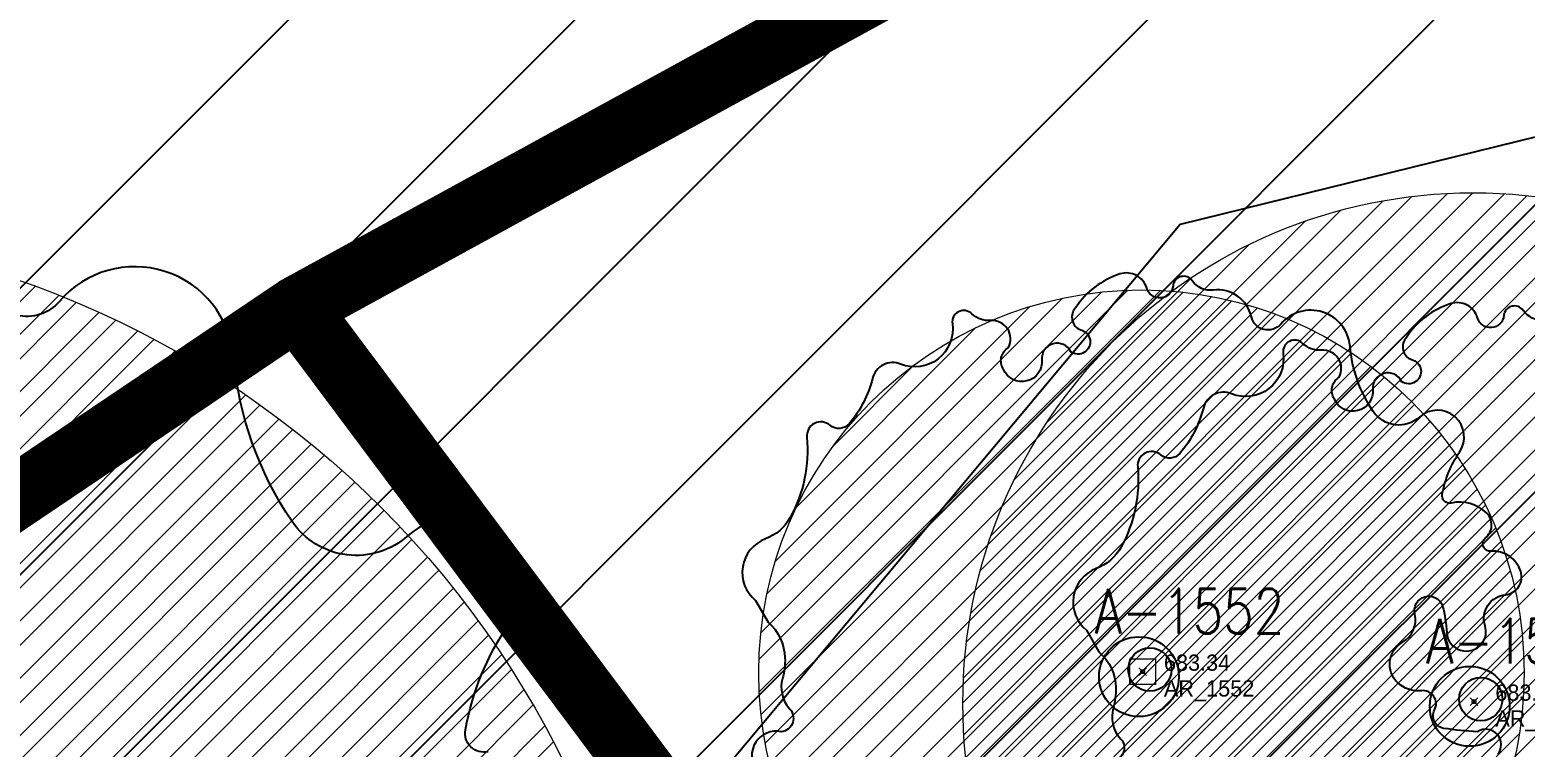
# Model space of a CAD drawing. Extents: x 350769 to 354978, y 6304672 to 6307963.
# Drawn here: x 352307.59 to 352319.31, y 6305992.53 to 6305998.15 of the extents above; entities that cross this region are included whole.
import ezdxf

# ---------------------------------------------------------------- set-up
doc = ezdxf.new("R2010")
doc.units = 0
doc.header["$PDMODE"] = 35
doc.header["$PDSIZE"] = 0.03
doc.linetypes.add('CONTINUOS', pattern=[0])
doc.linetypes.add('DASHDOT', pattern=[1, 0.5, -0.25, 0, -0.25])
doc.layers.get('0').update_dxf_attribs({"linetype": 'CONTINUOUS'})
doc.layers.get('Defpoints').update_dxf_attribs({"linetype": 'CONTINUOUS'})
for name, color, linetype in [('02_Geo ext_Acotamiento', 7, 'CONTINUOUS'), ('03_Pav ext_HCV', 34, 'CONTINUOUS'), ('03_Pav ext_Vereda HC', 42, 'CONTINUOUS'), ('03_S2_Pav ext_Borde vereda', 7, 'CONTINUOUS'), ('1-ARBOL NOMBRE', 3, 'CONTINUOUS'), ('1-ARBOL PTO', 7, 'CONTINUOUS'), ('C-TINN', 5, 'CONTINUOUS'), ('C-TOPO-MINR', 8, 'CONTINUOUS'), ('Paisajismo', 253, 'CONTINUOUS'), ('V-NODE-TEXT DIC 2012', 31, 'CONTINUOUS')]:
    doc.layers.add(name, color=color, linetype=linetype)
doc.layers.add('0_ASD_LINEA OFICIAL', color=253, linetype='DASHDOT', lineweight=20)
doc.layers.add('0_ASD_TOPOGRAFIA_ELEMENTOS', color=7, linetype='CONTINUOS', lineweight=5, true_color=0xbdbdbd)
doc.styles.add('ROMANS', font='romans.shx', dxfattribs={"width": 0.65})
doc.dimstyles.new('Principal', dxfattribs={"dimscale": 0, "dimtxt": 2, "dimasz": 2, "dimexe": 1, "dimexo": 1, "dimtad": 1, "dimrnd": 0.05, "dimzin": 1, "dimtxsty": 'ROMANS', "dimcen": 2.5, "dimclrt": 2, "dimaunit": 2, "dimadec": 0, "dimazin": 0, "dimtfac": 1, "dimtmove": 0, "dimatfit": 3, "dimfxl": 1, "dimfxlon": 1, "dimarcsym": 0})
pattern_1 = [(0, (0, 0), (0.15875, 0.3175), [0, -0.3175])]

# ---------------------------------------------------------------- blocks, each defined once
blk = doc.blocks.new('*D1072')
at = {"layer": '02_Geo ext_Acotamiento', "color": 0, "linetype": 'ByBlock', "lineweight": -2, "transparency": 16777216}
blk.add_line((352269.2156888531, 6305992.10758937), (352264.77282864, 6305994.594769013), dxfattribs=at)
at = {"layer": '02_Geo ext_Acotamiento', "color": 0, "linetype": 'ByBlock', "transparency": 16777216}
blk.add_solid([(352264.8542420492, 6305994.740198153), (352264.6914152307, 6305994.449339874), (352263.900253803, 6305995.083249466)], dxfattribs=at)
at = {"layer": 'Defpoints', "color": 0, "linetype": 'ByBlock', "transparency": 16777216}
for p in [(352263.900253803, 6305995.083249466), (352321.2271941574, 6305962.990770249)]:
    blk.add_point(p, dxfattribs=at)
at = {"layer": '02_Geo ext_Acotamiento', "color": 2, "linetype": 'ByBlock', "transparency": 16777216, "insert": (352267.9819915569, 6305993.838529853), "char_height": 1, "attachment_point": 5, "rotation": 330.75924495696665, "style": 'ROMANS'}
blk.add_mtext('R65,70', dxfattribs=at)
blk = doc.blocks.new('A$C27410629')
at = {"true_color": 0x136734, "transparency": 33554559}
h = blk.add_hatch(dxfattribs=at)
h.set_pattern_fill('ANSI31', color=116, scale=0.5)
h.set_pattern_definition([(45, (-8759.562515186517, -519.1035735587502), (-1.122532015133644, 1.122532015133644), [])])
h.paths.add_polyline_path([(137.5068959888558, 1252.464406617455, 0.1176268807227723), (109.8147584422568, 1254.193915082657, 0.06692451075002814), (94.44469839795602, 1249.334472017372, 0.3153492887079504), (64.30173641118381, 1196.270282113329, 0.02268268711599586), (65.7292635223912, 1185.310127003227), (112.3603922077091, 1218.953454515778), (153.4782689701005, 1161.962272479494), (172.1053089193083, 1139.480769404351), (187.9579650288579, 1141.807885415954), (193.565073162812, 1120.465553675225), (224.197974734232, 1050.129297271156), (250.6203797236194, 989.4787086543838), (268.1526288855184, 972.7353945672494, 7.254700715645028e-06), (291.4898137452492, 983.2987389690225), (238.1945199318034, 1105.633967029937), (205.2934048173047, 1181.112163638985), (177.0531538182076, 1197.651557407602)])
blk = doc.blocks.new('*D1276')
at = {"layer": '02_Geo ext_Acotamiento', "color": 0, "lineweight": -2, "transparency": 16777216}
blk.add_line((352259.0331284218, 6305993.121287911), (352254.4508575727, 6305995.341167032), dxfattribs=at)
at = {"layer": '02_Geo ext_Acotamiento', "color": 0, "transparency": 16777216}
blk.add_solid([(352254.523521374, 6305995.491159531), (352254.3781937719, 6305995.191174532), (352253.5509025776, 6305995.777149837)], dxfattribs=at)
at = {"layer": 'Defpoints', "color": 0, "transparency": 16777216}
for p in [(352253.5509025776, 6305995.777149837), (352321.2207752005, 6305962.994509473)]:
    blk.add_point(p, dxfattribs=at)
at = {"layer": '02_Geo ext_Acotamiento', "color": 2, "transparency": 16777216, "insert": (352257.6991516962, 6305994.776180677), "char_height": 1, "attachment_point": 5, "rotation": 334.15215215420636, "style": 'ROMANS'}
blk.add_mtext('R75,20', dxfattribs=at)
blk = doc.blocks.new('*D1277')
at = {"layer": '02_Geo ext_Acotamiento', "color": 0, "lineweight": -2, "transparency": 16777216}
blk.add_line((352278.9708244335, 6305989.921000201), (352274.6770308991, 6305992.657495502), dxfattribs=at)
at = {"layer": '02_Geo ext_Acotamiento', "color": 0, "transparency": 16777216}
blk.add_solid([(352274.7666052138, 6305992.798045209), (352274.5874565849, 6305992.516945796), (352273.8337326604, 6305993.194941388)], dxfattribs=at)
at = {"layer": 'Defpoints', "color": 0, "transparency": 16777216}
for p in [(352273.8337326604, 6305993.194941388), (352321.2207752098, 6305962.994509468)]:
    blk.add_point(p, dxfattribs=at)
at = {"layer": '02_Geo ext_Acotamiento', "color": 2, "transparency": 16777216, "insert": (352277.8378452444, 6305991.719477926), "char_height": 1, "attachment_point": 5, "rotation": 327.4900620995161, "style": 'ROMANS'}
blk.add_mtext('R56,20', dxfattribs=at)
blk = doc.blocks.new('1.0 - LO RECABARREN LOTEO PARQUE - VEGETACION EXISTENTE ETAPA MUNICIPAL__2024')
at = {"layer": 'Paisajismo'}
for points in [[(352311.1792704114, 6305992.498133123, -0.5406678664223364), (352310.9992635247, 6305992.670360823, -0.1041829534316712), (352311.3414304455, 6305993.499381475, 0.8865416087823877), (352310.5510843958, 6305994.191439014, -0.4543477162668304), (352309.6408505817, 6305994.302542586, -0.1277218174663274), (352309.1821966975, 6305995.589546114, 0.6645801817689291), (352307.8172323827, 6305996.025893251, -0.6170445899004038), (352307.2369693881, 6305996.169131506, 0.3858694307195007)], [(352313.4754324959, 6305992.65423968, 0.6955138808254504), (352313.283210604, 6305992.35515744, -0.2255392695261671)], [(352319.0934956794, 6305992.479031318, 0.8459007909094233), (352318.9331642098, 6305992.654819772, -0.02745243548026231), (352318.6703918175, 6305992.681081678, -0.5119379484649169), (352318.597382027, 6305992.824815027, 0.596256859583382), (352318.4941642705, 6305992.976008821, -0.2187177468460145), (352318.3075611474, 6305993.039323988, -0.5045528366389146), (352318.3461401518, 6305993.355181878, 0.3334319147407092), (352318.4421535883, 6305993.574631671, -0.9602014126133943), (352318.6602935292, 6305993.639202207, -0.04844612515806811), (352318.6922460248, 6305993.431640627, 0.6912746304000336), (352318.9682201195, 6305993.344703658, 0.2494638868365608), (352318.9930845237, 6305993.483443025, -0.4778354515831), (352319.1532893713, 6305993.728018614, 0.4744669162122206), (352319.2733419592, 6305993.90911832, 0.3503970268230338), (352319.0379361136, 6305994.068827105, -0.7342361487065922), (352318.995970108, 6305994.173267433, 0.4464999196021542), (352319.0047146778, 6305994.368678423, 0.2563064467709742), (352318.7283242421, 6305994.446311604, -0.5406678664223364), (352318.6567646436, 6305994.51477868, -0.1041829534316712), (352318.7927890363, 6305994.844345986, 0.8865416087823877), (352318.4785963575, 6305995.119465236, -0.4543477162668304), (352318.1167437228, 6305995.163633141, -0.1277218174663274), (352317.9344113222, 6305995.675266097, 0.6645801817689291), (352317.3917859814, 6305995.848730716, -0.6170445899004038), (352317.1611093243, 6305995.905673382, 0.3858694307195007), (352316.8626204907, 6305996.114825081, -0.2771674087304286), (352316.6979547658, 6305996.18745862, 0.6946149022919148), (352316.5469108287, 6305996.147597809, -0.8266017702726247), (352316.3408441726, 6305996.128851959, 0.4228837804392593), (352316.1312977028, 6305996.240791447, 0.1717680331395376), (352315.7836315787, 6305995.976637423, 0.5309331623980181), (352315.8236755251, 6305995.801998608, -1.218169247984725), (352315.7459137533, 6305995.630573786, 0.8343303741564642), (352315.5194412965, 6305995.56884842, -0.8521783861566744), (352315.2182329561, 6305995.493467063, -0.4254185961195224), (352315.2565905047, 6305995.664567967, 0.5918431344303124), (352315.1167895356, 6305995.875948736, -0.2182401514369128), (352314.9699093612, 6305995.929133667, 0.7173661333998489), (352314.8172000602, 6305995.852057702, -0.5781130057951823), (352314.4111929892, 6305995.534572019, 0.455114675384683), (352314.1916529266, 6305995.423189155, -0.1156325677754268), (352314.0078330496, 6305995.06779342, -0.4131706264212049), (352313.8580381358, 6305995.055843974, 0.6723122281853189), (352313.6765550713, 6305994.961410783, -0.1500923615976875), (352313.5458377943, 6305994.333249189, -0.1782991698656411), (352313.35172721, 6305994.164785972, 0.5797560862021608), (352313.274891622, 6305993.68286378), (352313.3725200132, 6305993.512676061, -0.2101937830600406), (352313.5050400003, 6305993.233078174, -0.07462556969435563), (352313.4854022515, 6305993.071205348, 0.2444373572310269), (352313.5344850176, 6305992.8406659, -0.6590784775172888), (352313.4754324959, 6305992.65423968, 0.6955138808254504)], [(352319.4559648543, 6305995.882440231, -0.2771674087304286), (352319.2912991294, 6305995.95507377, 0.6946149022919148), (352319.1402551923, 6305995.915212959, -0.8266017702726247), (352318.9341885362, 6305995.896467108, 0.4228837804392593), (352318.7246420665, 6305996.008406597, 0.1717680331395376), (352318.3769759423, 6305995.744252573, 0.5309331623980181), (352318.4170198887, 6305995.569613758, -1.218169247984725), (352318.3392581169, 6305995.398188936, 0.8343303741564642), (352318.1127856601, 6305995.33646357, -0.8521783861566744), (352317.8115773197, 6305995.261082212, -0.4254185961195224), (352317.8499348683, 6305995.432183117, 0.5918431344303124), (352317.7101338992, 6305995.643563886, -0.2182401514369128), (352317.5632537248, 6305995.696748816, 0.7173661333998489), (352317.4105444238, 6305995.619672852, -0.5781130057951823), (352317.0045373528, 6305995.302187169, 0.455114675384683), (352316.7849972902, 6305995.190804305, -0.1156325677754268), (352316.6011774132, 6305994.835408569, -0.4131706264212049), (352316.4513824994, 6305994.823459123, 0.6723122281853189), (352316.2698994349, 6305994.729025933, -0.1500923615976875), (352316.1391821579, 6305994.100864339, -0.1782991698656411), (352315.9450715737, 6305993.932401122, 0.5797560862021608), (352315.8682359856, 6305993.45047893), (352315.9658643768, 6305993.280291211, -0.2101937830600406), (352316.0983843639, 6305993.000693324, -0.07462556969435563), (352316.0787466151, 6305992.838820498, 0.2444373572310269), (352316.1278293812, 6305992.60828105, -0.6590784775172888), (352316.0687768595, 6305992.421854829, 0.6955138808254504)]]:
    blk.add_lwpolyline(points, format="xyb", dxfattribs=at)
for centre, radius in [((352316.2796738318, 6305993.085445924), 0.3128595907185197), ((352316.3657323155, 6305993.1422631), 0.1698161698319556), ((352318.8730181954, 6305992.853061073), 0.3128595907185197), ((352318.9590766791, 6305992.90987825), 0.1698161698319556)]:
    blk.add_circle(centre, radius, dxfattribs=at)
blk = doc.blocks.new('TOPOGRAFIA')
at = {"layer": '0_ASD_TOPOGRAFIA_ELEMENTOS', "true_color": 0xf26507}
h = blk.add_hatch(dxfattribs=at)
h.set_pattern_fill('ANSI31', color=30, scale=0.1)
h.set_pattern_definition([(45, (384016.1251311027, 6301253.124824787), (-0.2245064030267289, 0.2245064030267289), [])])
edge = h.paths.add_edge_path()
edge.add_arc((390318.8993484437, 6302992.877001101), 4, 0, 360)
h = blk.add_hatch(dxfattribs=at)
h.set_pattern_fill('ANSI31', color=30, scale=0.1)
h.set_pattern_definition([(45, (384002.2654477698, 6301249.352823687), (-0.2245064030267289, 0.2245064030267289), [])])
edge = h.paths.add_edge_path()
edge.add_arc((390305.0396651108, 6302989.105), 7.5, 0, 360)
h = blk.add_hatch(dxfattribs=at)
h.set_pattern_fill('ANSI31', color=30, scale=0.1)
h.set_pattern_definition([(45, (384013.5253873898, 6301253.363369703), (-0.2245064030267289, 0.2245064030267289), [])])
edge = h.paths.add_edge_path()
edge.add_arc((390316.2996047307, 6302993.115546017), 3, 0, 360)
at = {"layer": '0_ASD_LINEA OFICIAL', "ltscale": 8, "const_width": 0.5}
blk.add_lwpolyline([(390427.742220837, 6302814.067302241), (390462.175169294, 6302752.281984893), (390383.0708512056, 6302730.60460566), (390309.799280958, 6302723.34933251), (390311.3694829855, 6302703.307175558), (390386.7450058985, 6302710.87060822), (390472.1157813581, 6302734.447625814), (390495.6666031898, 6302745.107885282), (390523.3047577998, 6302756.108814369), (390473.7988608223, 6302802.290811195, -0.151018922054954), (390428.284824325, 6302881.718520356), (390391.7076271252, 6302986.357196383, -0.03536723877870568), (390370.1826827545, 6302995.883561216, 0.281090384313248), (390309.6791110245, 6302995.975573557), (390362.1061406052, 6302925.87386779), (390362.1051407481, 6302925.873120026), (390363.124082257, 6302924.510663705, -0.03343587294185583), (390384.9297867847, 6302890.883640137), (390427.742220837, 6302814.067302241)], format="xyb", dxfattribs=at)
blk.add_lwpolyline([(390427.742220837, 6302814.067302241), (390462.175169294, 6302752.281984893), (390383.0708512056, 6302730.60460566), (390309.799280958, 6302723.34933251), (390311.3694829855, 6302703.307175558), (390386.7450058985, 6302710.87060822), (390472.1157813581, 6302734.447625814), (390495.6666031898, 6302745.107885282), (390523.3047577998, 6302756.108814369), (390473.7988608223, 6302802.290811195, -0.151018922054954), (390428.284824325, 6302881.718520356), (390391.7076271252, 6302986.357196383, -0.03536723877870568), (390370.1826827545, 6302995.883561216, 0.281090384313248), (390309.6791110245, 6302995.975573557), (390362.1061406052, 6302925.87386779), (390362.1051407481, 6302925.873120026), (390363.124082257, 6302924.510663705, -0.03343587294185583), (390384.9297867847, 6302890.883640137), (390427.742220837, 6302814.067302241)], format="xyb", dxfattribs=at)
blk.add_lwpolyline([(390300.6404766534, 6302880.138905664), (390362.1061406052, 6302925.87386779), (390309.6791110245, 6302995.975573557, 0.09256591844796463), (390293.8108981676, 6302981.742677435, -0.3964153860767294), (390284.2829851062, 6302954.556046659, 0.01425666658648552), (390284.8175285188, 6302952.058129574, -0.003133779082381591)], format="xyb", close=True, dxfattribs=at)
blk.add_lwpolyline([(390300.6404766534, 6302880.138905664), (390362.1061406052, 6302925.87386779), (390309.6791110245, 6302995.975573557, 0.09256591844796463), (390293.8108981676, 6302981.742677435, -0.3964153860767294), (390284.2829851062, 6302954.556046659, 0.01425666658648552), (390284.8175285188, 6302952.058129574, -0.003133779082381591)], format="xyb", close=True, dxfattribs=at)
at = {"layer": '0_ASD_TOPOGRAFIA_ELEMENTOS', "color": 30, "true_color": 0xf26507}
for centre, radius in [((390318.8993484437, 6302992.877001101), 4), ((390305.0396651108, 6302989.105, 683.82), 7.5), ((390316.2996047307, 6302993.115546017), 3)]:
    blk.add_circle(centre, radius, dxfattribs=at)
at = {"layer": '1-ARBOL PTO', "color": 9, "lineweight": 0, "true_color": 0xbdbdbd}
for p in [(390316.309, 6302993.125), (390318.907, 6302992.89)]:
    blk.add_point(p, dxfattribs=at)
at = {"layer": 'C-TINN', "color": 9, "linetype": 'Continuous', "lineweight": 0, "true_color": 0xbdbdbd, "elevation": 683.34}
blk.add_lwpolyline([(390316.209, 6302993.025), (390316.209, 6302993.225), (390316.409, 6302993.225), (390316.409, 6302993.025), (390316.209, 6302993.025)], dxfattribs=at)
at = {"layer": 'C-TINN', "color": 9, "linetype": 'Continuous', "lineweight": 0, "true_color": 0xbdbdbd}
blk.add_point((390316.309, 6302993.125, 683.34), dxfattribs=at)
at = {"layer": 'C-TOPO-MINR', "color": 9, "linetype": 'Continuous', "lineweight": -3, "true_color": 0xbdbdbd, "elevation": 683.5}
blk.add_lwpolyline([(390347.0693362832, 6303003.688566372), (390331.9722034384, 6302999.904954155), (390330.3042582782, 6302999.646933774), (390327.0221743772, 6302999.194096086), (390316.6034329897, 6302996.627405498), (390312.55, 6302991.785), (390304.9812173913, 6302985.413173913), (390295.1478878505, 6302984.28182243)], dxfattribs=at)
at = {"layer": 'V-NODE-TEXT DIC 2012', "color": 9, "lineweight": 0, "true_color": 0xbdbdbd}
for p in [(390316.309, 6302993.125), (390318.907, 6302992.89)]:
    blk.add_point(p, dxfattribs=at)
at = {"layer": '1-ARBOL NOMBRE', "color": 9, "lineweight": 0, "true_color": 0xbdbdbd, "style": 'ROMANS', "width": 0.8}
for s, p in [('A-1552', (390315.9320668353, 6302993.425000003)), ('A-1551', (390318.5300668353, 6302993.190000002))]:
    blk.add_text(s, height=0.35, dxfattribs=at).set_placement(p)
at = {"layer": 'V-NODE-TEXT DIC 2012', "color": 9, "lineweight": 0, "true_color": 0xbdbdbd}
for s, p in [('683.34', (390316.4757893219, 6302993.132210677)), ('AR_1552', (390316.4757893219, 6302992.930210678)), ('683.42', (390319.0737893219, 6302992.897210677)), ('AR_1551', (390319.0737893219, 6302992.695210678))]:
    blk.add_text(s, height=0.127, dxfattribs=at).set_placement(p)
blk = doc.blocks.new('*D5099')
at = {"layer": '02_Geo ext_Acotamiento', "color": 0, "lineweight": -2, "transparency": 16777216}
blk.add_line((352297.7560128351, 6306011.046533545), (352294.614327257, 6306014.733620347), dxfattribs=at)
at = {"layer": '02_Geo ext_Acotamiento', "color": 0, "transparency": 16777216}
blk.add_solid([(352294.7411869653, 6306014.841714714), (352294.4874675488, 6306014.625525979), (352293.9657610529, 6306015.494778594)], dxfattribs=at)
at = {"layer": 'Defpoints', "color": 0, "transparency": 16777216}
for p in [(352293.9657610529, 6306015.494778594), (352314.6018932038, 6305991.276183643)]:
    blk.add_point(p, dxfattribs=at)
at = {"layer": '02_Geo ext_Acotamiento', "color": 2, "transparency": 16777216, "insert": (352297.2003854872, 6306013.098226072), "char_height": 1, "attachment_point": 5, "rotation": 310.4335868410931, "style": 'ROMANS'}
blk.add_mtext('R31,80', dxfattribs=at)

msp = doc.modelspace()

# ---------------------------------------------------------------- hatches: boundary and pattern name
at = {"layer": '03_Pav ext_HCV'}
h = msp.add_hatch(dxfattribs=at)
h.set_pattern_fill('SWAMP', color=256, scale=0.025, angle=-5.87842838446813e-10, style=0)
h.set_pattern_definition([(359.9999999994121, (0, 0), (0.3175000000056422, 0.5499261309017425), [0.079375, -0.555625]), (90, (0.0396875, -4.072298054325074e-13), (-0.3174999999943578, 0.5499261309082575), [0.0396875, -1.06016476181]), (90, (0.049609375, -5.089262344881718e-13), (-0.3174999999943578, 0.5499261309082575), [0.03175, -1.06810226181]), (90, (0.029765625, -3.05311331771918e-13), (-0.3174999999943578, 0.5499261309082575), [0.03175, -1.06810226181]), (59.99999999941215, (0.05953125000000001, -6.108447081487611e-13), (-0.3174999995629745, 0.5499261311573168), [0.0254, -0.6096]), (119.9999999994121, (0.01984375, -2.036149027162537e-13), (-0.6349999995686166, 2.555744082988348e-10), [0.02539999999999999, -0.6095999999999997])])
edge = h.paths.add_edge_path()
edge.add_arc((352322.619927122, 6305957.952454516), 80.08939411852869, 61.47306009504361, 125.474074679176)
edge.add_arc((352321.2207757978, 6305962.994508756), 75.19250834106197, 126.8356006899431, 131.1207315314658)
edge.add_arc((352321.2207751991, 6305962.99450948), 75.19250740217743, 131.1207315504124, 162.7233444990002)
edge.add_arc((352299.0098645174, 6305969.946323255), 51.91913778424347, 162.769511835717, 181.5472097706088)
edge.add_line((352247.1096555825, 6305968.544474194), (352254.11489188, 6305968.473110226))
edge.add_arc((352299.0099400221, 6305969.94632122), 44.91921301972378, 162.4640258048755, 181.8794610623626, ccw=False)
edge.add_arc((352321.2207752036, 6305962.994509478), 68.1925074070583, 131.120731549531, 162.5173611113209, ccw=False)
edge.add_arc((352279.6623574644, 6306010.599035608), 4.99999999511551, 112.33172781377209, 131.1207315448529, ccw=False)
edge.add_line((352277.762515263, 6306015.224032857), (352283.6096528716, 6306017.625902134))
edge.add_arc((352283.8376339361, 6306017.070902464), 0.5999999996039481, -36.06801098736048, 112.3317278488226, ccw=False)
edge.add_line((352284.3226251645, 6306016.717655372), (352280.5182882363, 6306011.50930614))
edge.add_arc((352276.4806811295, 6306014.458497359), 4.999999999650124, 311.0019859931714, 323.8544696634246, ccw=False)
edge.add_arc((352321.2207752049, 6305962.994509477), 63.19250740856091, 131.0019859967045, 162.3975793612382)
edge.add_line((352260.9870741788, 6305982.104565816), (352259.4697379309, 6305977.322016968))
edge.add_arc((352329.3286668259, 6305955.158210923), 73.29054676273348, 162.3975793614011, 169.5581932157914)
edge.add_line((352257.2518488735, 6305968.441153317), (352264.3677510897, 6305968.368661969))
edge.add_arc((352329.328666818, 6305955.158210922), 66.2905467553442, 162.3975793610692, 168.5050789161063, ccw=False)
edge.add_line((352266.1419831768, 6305975.205145839), (352267.6593194248, 6305979.987694686))
edge.add_arc((352321.2207752089, 6305962.994509473), 56.19250741357776, 131.6981191326176, 162.3975793608672, ccw=False)
edge.add_arc((352256.6228667465, 6306039.255840346), 43.79092323785886, 308.4295388356934, 322.1572298501613)
edge.add_arc((352311.1196399244, 6305997.456961951), 24.89213509479481, 133.5611589344882, 143.1358287319911, ccw=False)
edge.add_arc((352314.6003614612, 6305991.279121158), 31.81485186321546, 104.643980751415, 130.4349182121786, ccw=False)
edge.add_arc((352322.6190903757, 6305957.949121572), 66.09274697598896, 63.24960656592111, 104.0648960359133, ccw=False)
edge.add_arc((352351.0173937814, 6306014.289436486), 3.000000000966762, 23.066713618244307, 63.2489537663007, ccw=False)
edge.add_line((352353.7775416014, 6306015.464844507), (352355.0256382796, 6306012.534005799))
edge.add_arc((352357.7857860881, 6306013.709413815), 2.999999988096044, 203.0667136067317, 239.1495079688138)
edge.add_line((352356.2473872155, 6306011.133888852), (352356.61527247, 6306010.904603812))
edge.add_arc((352584.9094736061, 6306378.55831641), 432.7672522953011, 238.1618283223467, 245.3281581197215)
edge.add_arc((352405.5157971045, 6305988.023042744), 2.999999999582114, 245.3281581182463, 280.552718719417)
edge.add_line((352406.0652175725, 6305985.073782303), (352409.3647523095, 6305985.688455695))
edge.add_arc((352409.9141727776, 6305982.739195254), 3.000000000501907, 66.0688925393651, 100.55271871615957, ccw=False)
edge.add_arc((352454.232007788, 6306082.601662854), 106.254670083535, 246.0688925455862, 268.0212033039081)
edge.add_arc((352451.0203387033, 6305990.059486728), 13.65678896145234, 268.0812174210845, 272.7008197288796)
edge.add_arc((352446.0283097071, 6306093.28206499), 116.9999999781904, 272.7608379982536, 279.7374951372363)
edge.add_arc((352596.0415865867, 6305224.025225505), 765.1063098174097, 98.36767084347122, 99.79971047001652, ccw=False)
edge.add_arc((352463.4927121162, 6306123.845761899), 144.4245562750382, 278.4436931224526, 283.1729189080482)
edge.add_arc((352463.4927114095, 6306123.845764496), 144.4245589651982, 283.1729189461994, 283.6462633768381)
edge.add_line((352497.5663418849, 6305983.498192595), (352495.9099347821, 6305990.600186132))
edge.add_line((352495.9099347821, 6305990.600186132), (352492.9982529592, 6305990.597078585))
edge.add_arc((352492.997149095, 6305991.19707757), 0.5999999999169152, 117.2317257187984, 270.1054113283246, ccw=False)
edge.add_line((352492.7225948891, 6305991.73057545), (352495.3422021209, 6305993.034390673))
edge.add_line((352495.3422021209, 6305993.034390673), (352493.6820656086, 6306000.152374386))
edge.add_arc((352516.413915744, 6305900.00095254), 102.6988038310602, 102.7880341013109, 109.8631656702423)
edge.add_arc((352446.0283097106, 6306093.282064974), 102.9999999628794, 275.4077953889236, 290.1557928994871, ccw=False)
edge.add_line((352455.7354173818, 6305990.740502411), (352459.2428169689, 6305990.830949344))
edge.add_line((352459.2428169689, 6305990.830949344), (352455.7354173818, 6305990.740502411))
edge.add_arc((352446.0283097163, 6306093.282064981), 102.9999999688386, 272.77670023942414, 275.4077953854228, ccw=False)
edge.add_arc((352454.2320077872, 6306082.601662847), 92.2546700768757, 261.64112423867033, 268.00350096024573, ccw=False)
edge.add_line((352440.8206754049, 6305991.327020614), (352444.24992591, 6305990.587070875))
edge.add_line((352444.24992591, 6305990.587070875), (352440.8206754049, 6305991.327020614))
edge.add_arc((352454.2320077868, 6306082.601662848), 92.25467007774816, 245.5772461335216, 261.641124238969, ccw=False)
edge.add_line((352416.0878331155, 6305998.601983743), (352416.6023085983, 6305998.041795899))
edge.add_line((352416.6023085983, 6305998.041795899), (352413.0038271977, 6305999.99411206))
edge.add_arc((352584.9094735776, 6306378.558316335), 415.767252216234, 237.3938080027654, 245.5772461332602, ccw=False)
at = {"layer": '03_Pav ext_Vereda HC'}
h = msp.add_hatch(dxfattribs=at)
h.set_pattern_fill('DOTS', color=256, scale=0.2, style=0)
h.set_pattern_definition(pattern_1)
h.paths.add_polyline_path([(352461.265296371, 6305996.923199476, -0.006361697274306652), (352458.5671843474, 6305996.559426215), (352458.8039589947, 6305994.573484398, 0.006373756063405232), (352461.5577246899, 6305994.944693554, 0.02254195958938864), (352495.2202422092, 6306001.482094497), (352495.3501705392, 6306000.925015167), (352499.2401742685, 6306001.85691995), (352499.1038702787, 6306002.441335492, 0.01837896598131039), (352525.9458107713, 6306010.280892), (352525.2850116004, 6306012.168839185, -0.04355006323617334)])
h.paths.add_polyline_path([(352444.877366273, 6305995.775925941), (352444.6389070644, 6305993.777767145, 0.01650058402313723), (352451.8286896291, 6305993.950240446), (352451.5914561742, 6305995.9400305, -0.01569666753639558)])
h.paths.add_polyline_path([(352418.7261703826, 6306002.697098588), (352417.8951709915, 6306000.876147664, 0.0775292981522187), (352437.6729332349, 6305994.479099461), (352437.9101192286, 6305996.466589406, -0.0775304526635592)])
h.paths.add_polyline_path([(352399.5545656244, 6306012.637413958, -0.01784411821687169), (352388.0635043115, 6306018.452636186), (352362.9762043863, 6306032.296097642, 0.175923676694206), (352305.5852803702, 6306039.762695248), (352306.1410247717, 6306037.827802296, -0.1750939250216685), (352362.0333407134, 6306030.532090019), (352387.0972738728, 6306016.701522614, 0.01781344841789345), (352398.6953473628, 6306010.831246005, -0.008288106280014222), (352411.7127329188, 6306004.189408959), (352412.5445683602, 6306006.012191901, 0.00823263315638628)])
h = msp.add_hatch(dxfattribs=at)
h.set_pattern_fill('DOTS', color=256, scale=0.2, style=0)
h.set_pattern_definition(pattern_1)
h.paths.add_polyline_path([(352533.7781987465, 6305988.647630177, 0.001234498587345054), (352535.675126165, 6305989.286498093), (352535.0273047538, 6305991.17866681, -0.001236873237655371), (352533.135689451, 6305990.541615871, -0.02053009870907239), (352503.8853697219, 6305981.940228953), (352503.2840382411, 6305984.518491437), (352499.4039184833, 6305983.544208242), (352499.9993888386, 6305980.991075858, -0.008887102906639828), (352487.1047705442, 6305978.156272031, -0.01455549524336389), (352464.6282001356, 6305974.170378275, -0.008990183444713605), (352459.9926205119, 6305973.570179023), (352460.1984365283, 6305971.58073849, 0.009019331760126793), (352464.9206284034, 6305972.191872346, 0.01455169346436648), (352487.5052945014, 6305976.196778146, 0.03211359260083807)])
h.paths.add_polyline_path([(352453.0159213872, 6305972.983824089, -0.006800505392013569), (352449.4833227422, 6305972.830716716, -0.009066641678675507), (352444.7696182578, 6305972.776126778), (352444.5771080579, 6305970.777466943, 0.01638310348206576), (352453.2219476647, 6305970.992351152)])
h.paths.add_polyline_path([(352389.6460369565, 6305991.879874823, -0.01753322086345317), (352376.9513572304, 6305998.31509122), (352352.1532079588, 6306011.99899601, 0.04440363374849853), (352342.0535807689, 6306016.089608755, 0.1133237876608219), (352314.4714570942, 6306018.047333277), (352314.9360717349, 6306016.097052595, -0.1572406347358349), (352351.2139975071, 6306010.232972499), (352375.9850852466, 6305996.564000573, 0.01750636999426037), (352388.7848668274, 6305990.074641938, -0.0115901603268221), (352405.9871731158, 6305981.141781882, 0.08676206377402094), (352437.5751283566, 6305971.093253941), (352437.7670282808, 6305973.085577833, -0.0864982168626583), (352406.9311932966, 6305982.905094895, 0.01159024218480682)])
h.paths.add_polyline_path([(352298.9308368328, 6306011.291528256, -0.04076991370934013), (352308.0869286793, 6306014.635858133), (352307.6251471448, 6306016.57596012, 0.04303443395370096), (352297.5531387314, 6306012.854879401, 0.2722251189562815), (352266.1428912832, 6305966.550484804), (352264.4334961653, 6305966.567898809, 0.01531595787327513), (352263.8567137016, 6305962.573567073), (352266.0299973136, 6305962.551427328, 0.02154698335859366), (352266.2729303729, 6305957.80291892, 0.06328346041658212), (352273.0108519612, 6305926.495241333, 0.007703608626722357), (352278.1261176605, 6305912.650623268), (352279.9891282905, 6305913.378097652, -0.007677046379327455), (352274.9122720578, 6305927.117035691, -0.06339052285138146), (352268.2648698924, 6305957.982510693, -0.3183358391945924)])
at = {"layer": '0_ASD_TOPOGRAFIA_ELEMENTOS'}
h = msp.add_hatch(dxfattribs=at)
h.set_pattern_fill('ANSI31', color=256, scale=0.1)
h.set_pattern_definition([(45, (346016.1251311028, 6304253.124824787), (-0.2245064030267289, 0.2245064030267289), [])])
edge = h.paths.add_edge_path()
edge.add_arc((352318.8993484437, 6305992.877001101), 4, 0, 360)
h = msp.add_hatch(dxfattribs=at)
h.set_pattern_fill('ANSI31', color=256, scale=0.1)
h.set_pattern_definition([(45, (346002.2654477699, 6304249.352823687), (-0.2245064030267289, 0.2245064030267289), [])])
edge = h.paths.add_edge_path()
edge.add_arc((352305.0396651108, 6305989.105), 7.5, 0, 360)
h = msp.add_hatch(dxfattribs=at)
h.set_pattern_fill('ANSI31', color=256, scale=0.1)
h.set_pattern_definition([(45, (346013.5253873899, 6304253.363369703), (-0.2245064030267289, 0.2245064030267289), [])])
edge = h.paths.add_edge_path()
edge.add_arc((352316.2996047307, 6305993.115546017), 3, 0, 360)

# ---------------------------------------------------------------- linework, layer by layer
for centre, radius in [((352318.8993484437, 6305992.877001101), 4), ((352305.0396651108, 6305989.105, 683.82), 7.5), ((352316.2996047307, 6305993.115546017), 3)]:
    msp.add_circle(centre, radius, dxfattribs=at)

# ---------------------------------------------------------------- block references
at = {"layer": '03_S2_Pav ext_Borde vereda', "linetype": 'Continuous'}
msp.add_blockref('A$C27410629', (352203.9623478023, 6304761.713605438), dxfattribs=at)
at = {"layer": 'Paisajismo'}
msp.add_blockref('1.0 - LO RECABARREN LOTEO PARQUE - VEGETACION EXISTENTE ETAPA MUNICIPAL__2024', (0, 0), dxfattribs=at)

# ---------------------------------------------------------------- dimensions: what is measured, and where the dimension line sits
at = {"layer": '02_Geo ext_Acotamiento'}
for center, mpoint, picture, middle in [((352321.2207752005, 6305962.994509473), (352253.5509025776, 6305995.777149837), '*D1276', (352257.3033934943, 6305993.959257245)), ((352321.2207752103, 6305962.994509468), (352273.8337326604, 6305993.194941388), '*D1277', (352277.3499851399, 6305990.95398399))]:
    dim = msp.add_radius_dim(center=center, mpoint=mpoint, dimstyle='Principal', override={"dimfxl": 0.22}, dxfattribs=at)
    dim.commit()
    dim.dimension.update_dxf_attribs({"geometry": picture, "text_midpoint": middle, "dimtype": 164})
at = {"layer": '02_Geo ext_Acotamiento', "linetype": 'ByBlock'}
dim = msp.add_radius_dim(center=(352321.2271941574, 6305962.990770249), mpoint=(352263.900253803, 6305995.083249466), dimstyle='Principal', override={"dimaunit": 0, "dimfxl": 0.22, "dimarcsym": 1}, dxfattribs=at)
dim.commit()
dim.dimension.update_dxf_attribs({"geometry": '*D1072', "text_midpoint": (352267.5385792404, 6305993.046460433), "dimtype": 164})

# ---------------------------------------------------------------- next in the draw order: block references
at = {"layer": '0_ASD_TOPOGRAFIA_ELEMENTOS', "color": 30, "true_color": 0xf26507}
msp.add_blockref('TOPOGRAFIA', (-38000, 3000), dxfattribs=at)

# ---------------------------------------------------------------- next in the draw order: dimensions: what is measured, and where the dimension line sits
at = {"layer": '02_Geo ext_Acotamiento'}
dim = msp.add_radius_dim(center=(352314.6018932038, 6305991.276183642), mpoint=(352293.9657610529, 6306015.494778594), dimstyle='Principal', override={"dimaunit": 0, "dimfxl": 0.22, "dimarcsym": 1}, dxfattribs=at)
dim.commit()
dim.dimension.update_dxf_attribs({"geometry": '*D5099', "text_midpoint": (352296.509453149, 6306012.509497822), "dimtype": 164})

doc.saveas('drawing.dxf')
